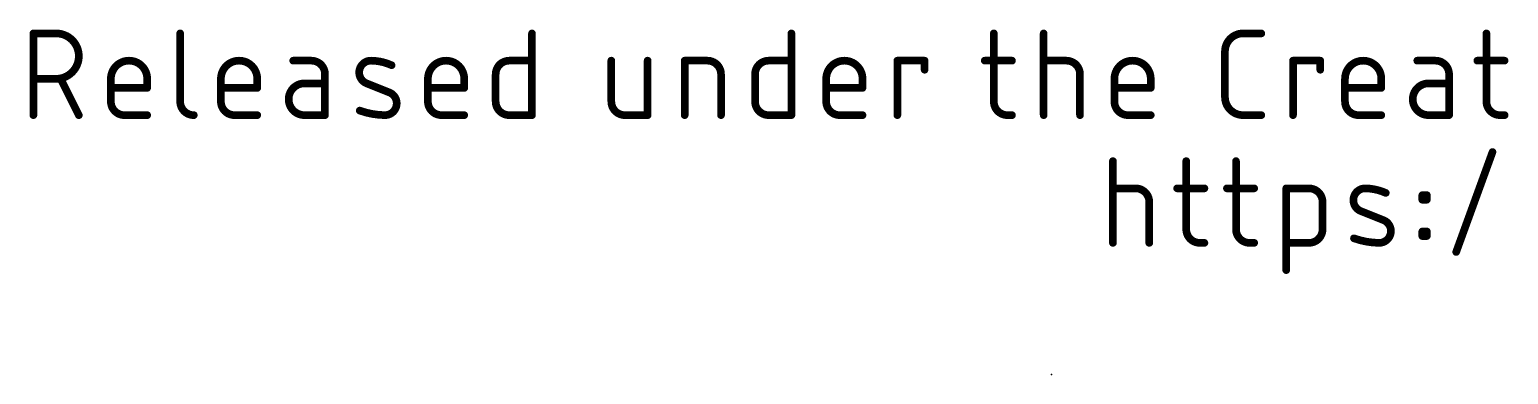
# Model space of a CAD drawing. Extents: x -33 to 53.6, y -18.3 to 32.5.
# Drawn here: x -33.02 to -3.61, y -17.78 to -10.92 of the extents above; entities that cross this region are included whole.
import ezdxf

# ---------------------------------------------------------------- set-up
doc = ezdxf.new("R2010")
doc.units = 0
doc.layers.add('23', color=53, linetype='CONTINUOUS')
doc.layers.add('51', color=53, linetype='CONTINUOUS')

msp = doc.modelspace()

# ---------------------------------------------------------------- linework, layer by layer
at = {"layer": '23'}
msp.add_point((-12.7, -17.78), dxfattribs=at)
at = {"layer": '51', "const_width": 0.1524}
for points in [[(-32.9438, -12.6238), (-32.9438, -10.9982)], [(-32.9438, -10.9982), (-32.4922, -10.9982)], [(-30.0253, -10.9982), (-30.0253, -12.3529)], [(-23.0293, -10.9982), (-23.0293, -12.6238)], [(-17.871, -10.9982), (-17.871, -12.6238)], [(-13.8459, -10.9982), (-13.8459, -12.3529)], [(-12.8547, -12.6238), (-12.8547, -10.9982)], [(-8.8883, -10.9982), (-8.5271, -10.9982)], [(-4.0503, -10.9982), (-4.0503, -12.3529)], [(-27.4164, -11.5401), (-27.7777, -11.5401)], [(-23.4808, -11.5401), (-23.0293, -11.5401)], [(-21.4519, -11.5401), (-21.4519, -12.3529)], [(-20.7294, -12.6238), (-20.7294, -11.5401)], [(-19.9929, -12.6238), (-19.9929, -11.5401)], [(-19.9929, -11.5401), (-19.5414, -11.5401)], [(-18.3225, -11.5401), (-17.871, -11.5401)], [(-15.764, -12.6238), (-15.764, -11.5401)], [(-15.764, -11.5401), (-15.2222, -11.5401)], [(-15.2222, -11.5401), (-15.2222, -11.7207)], [(-14.0265, -11.5401), (-13.4846, -11.5401)], [(-12.8547, -11.5401), (-12.4031, -11.5401)], [(-9.2496, -12.2626), (-9.2496, -11.3594)], [(-7.8963, -12.6238), (-7.8963, -11.5401)], [(-7.8963, -11.5401), (-7.3545, -11.5401)], [(-7.3545, -11.5401), (-7.3545, -11.7207)], [(-5.0638, -11.5401), (-5.425, -11.5401)], [(-4.2309, -11.5401), (-3.6891, -11.5401)], [(-27.1455, -12.6238), (-27.1455, -11.811)], [(-23.7518, -12.3529), (-23.7518, -11.811)], [(-19.2705, -11.811), (-19.2705, -12.6238)], [(-18.5935, -12.3529), (-18.5935, -11.811)], [(-12.1322, -11.811), (-12.1322, -12.6238)], [(-4.7929, -12.6238), (-4.7929, -11.811)], [(-32.4922, -11.9013), (-32.9438, -11.9013)], [(-32.0407, -12.6238), (-32.4019, -11.9013)], [(-31.4037, -12.3529), (-31.4037, -11.9013)], [(-30.6812, -12.0819), (-31.4037, -12.0819)], [(-30.6812, -11.9013), (-30.6812, -12.0819)], [(-29.2154, -12.3529), (-29.2154, -11.9013)], [(-28.4929, -12.0819), (-29.2154, -12.0819)], [(-28.4929, -11.9013), (-28.4929, -12.0819)], [(-27.1455, -11.9916), (-27.5519, -11.9916)], [(-25.8668, -12.1722), (-26.3184, -11.9916)], [(-25.0991, -12.3529), (-25.0991, -11.9013)], [(-24.3767, -12.0819), (-25.0991, -12.0819)], [(-24.3767, -11.9013), (-24.3767, -12.0819)], [(-17.1793, -12.3529), (-17.1793, -11.9013)], [(-16.4568, -12.0819), (-17.1793, -12.0819)], [(-16.4568, -11.9013), (-16.4568, -12.0819)], [(-11.4479, -12.3529), (-11.4479, -11.9013)], [(-10.7254, -12.0819), (-11.4479, -12.0819)], [(-10.7254, -11.9013), (-10.7254, -12.0819)], [(-6.8627, -12.3529), (-6.8627, -11.9013)], [(-6.1402, -12.0819), (-6.8627, -12.0819)], [(-6.1402, -11.9013), (-6.1402, -12.0819)], [(-4.7929, -11.9916), (-5.1993, -11.9916)], [(-30.6812, -12.6238), (-31.1328, -12.6238)], [(-28.4929, -12.6238), (-28.9444, -12.6238)], [(-27.5519, -12.6238), (-27.1455, -12.6238)], [(-24.3767, -12.6238), (-24.8282, -12.6238)], [(-23.0293, -12.6238), (-23.4808, -12.6238)], [(-21.1809, -12.6238), (-20.7294, -12.6238)], [(-17.871, -12.6238), (-18.3225, -12.6238)], [(-16.4568, -12.6238), (-16.9084, -12.6238)], [(-13.5749, -12.6238), (-13.4846, -12.6238)], [(-10.7254, -12.6238), (-11.177, -12.6238)], [(-8.5271, -12.6238), (-8.8883, -12.6238)], [(-6.1402, -12.6238), (-6.5918, -12.6238)], [(-5.1993, -12.6238), (-4.7929, -12.6238)], [(-3.7794, -12.6238), (-3.6891, -12.6238)], [(-11.4775, -15.1638), (-11.4775, -13.5382)], [(-10.0198, -13.5382), (-10.0198, -14.8929)], [(-9.0298, -13.5382), (-9.0298, -14.8929)], [(-4.6519, -15.3444), (-3.9294, -13.3576)], [(-11.4775, -14.0801), (-11.026, -14.0801)], [(-10.2004, -14.0801), (-9.6586, -14.0801)], [(-9.2105, -14.0801), (-8.6686, -14.0801)], [(-8.0313, -15.7057), (-8.0313, -14.0801)], [(-8.0313, -14.0801), (-7.5798, -14.0801)], [(-10.755, -14.351), (-10.755, -15.1638)], [(-7.3088, -14.351), (-7.3088, -14.8929)], [(-5.3258, -14.3058), (-5.3258, -14.2155)], [(-5.3258, -14.2155), (-5.2355, -14.2155)], [(-5.2355, -14.3058), (-5.3258, -14.3058)], [(-5.2355, -14.2155), (-5.2355, -14.3058)], [(-6.0969, -14.7122), (-6.5485, -14.5316)], [(-5.3258, -15.0283), (-5.3258, -14.938)], [(-5.3258, -14.938), (-5.2355, -14.938)], [(-5.2355, -15.0283), (-5.3258, -15.0283)], [(-5.2355, -14.938), (-5.2355, -15.0283)], [(-9.7489, -15.1638), (-9.6586, -15.1638)], [(-8.7589, -15.1638), (-8.6686, -15.1638)], [(-7.5798, -15.1638), (-8.0313, -15.1638)]]:
    msp.add_lwpolyline(points, dxfattribs=at)
at = {"layer": '51'}
for points, const_width in [([(-32.9057, -10.9982, 1), (-32.9819, -10.9982)], 0.0762), ([(-32.9438, -10.9601, 1), (-32.9438, -11.0363)], 0.0762), ([(-32.4922, -11.9013, 1), (-32.4922, -10.9982)], 0.1524), ([(-32.4922, -10.9601, 1), (-32.4922, -11.0363)], 0.0762), ([(-32.4922, -11.0363, 1), (-32.4922, -10.9601)], 0.0762), ([(-29.9872, -10.9982, 1), (-30.0634, -10.9982)], 0.0762), ([(-22.9912, -10.9982, 1), (-23.0674, -10.9982)], 0.0762), ([(-17.8329, -10.9982, 1), (-17.9091, -10.9982)], 0.0762), ([(-13.8078, -10.9982, 1), (-13.884, -10.9982)], 0.0762), ([(-12.8166, -10.9982, 1), (-12.8928, -10.9982)], 0.0762), ([(-8.8883, -10.9982, 0.4142), (-9.2496, -11.3594)], 0.1524), ([(-8.8883, -10.9601, 1), (-8.8883, -11.0363)], 0.0762), ([(-8.8883, -11.0363, 1), (-8.8883, -10.9601)], 0.0762), ([(-8.5271, -11.0363, 1), (-8.5271, -10.9601)], 0.0762), ([(-4.0122, -10.9982, 1), (-4.0884, -10.9982)], 0.0762), ([(-30.6812, -11.9013, 1), (-31.4037, -11.9013)], 0.1524), ([(-28.4929, -11.9013, 1), (-29.2154, -11.9013)], 0.1524), ([(-27.7777, -11.502, 1), (-27.7777, -11.5782)], 0.0762), ([(-27.1455, -11.811, 0.4142), (-27.4164, -11.5401)], 0.1524), ([(-27.4164, -11.502, 1), (-27.4164, -11.5782)], 0.0762), ([(-27.4164, -11.5782, 1), (-27.4164, -11.502)], 0.0762), ([(-26.2281, -11.5401, 0.8318), (-26.3184, -11.9916)], 0.1524), ([(-25.8217, -11.6304, 0.1026), (-26.2281, -11.5401)], 0.1524), ([(-26.2275, -11.502, 1), (-26.2286, -11.5782)], 0.0762), ([(-26.2286, -11.5782, 1), (-26.2275, -11.502)], 0.0762), ([(-24.3767, -11.9013, 1), (-25.0991, -11.9013)], 0.1524), ([(-23.4808, -11.5401, 0.4142), (-23.7518, -11.811)], 0.1524), ([(-23.4808, -11.502, 1), (-23.4808, -11.5782)], 0.0762), ([(-23.4808, -11.5782, 1), (-23.4808, -11.502)], 0.0762), ([(-23.0293, -11.5782, 1), (-23.0293, -11.502)], 0.0762), ([(-21.4138, -11.5401, 1), (-21.49, -11.5401)], 0.0762), ([(-20.6913, -11.5401, 1), (-20.7675, -11.5401)], 0.0762), ([(-19.9548, -11.5401, 1), (-20.031, -11.5401)], 0.0762), ([(-19.9929, -11.502, 1), (-19.9929, -11.5782)], 0.0762), ([(-19.2705, -11.811, 0.4142), (-19.5414, -11.5401)], 0.1524), ([(-19.5414, -11.502, 1), (-19.5414, -11.5782)], 0.0762), ([(-19.5414, -11.5782, 1), (-19.5414, -11.502)], 0.0762), ([(-18.3225, -11.5401, 0.4142), (-18.5935, -11.811)], 0.1524), ([(-18.3225, -11.502, 1), (-18.3225, -11.5782)], 0.0762), ([(-18.3225, -11.5782, 1), (-18.3225, -11.502)], 0.0762), ([(-17.871, -11.5782, 1), (-17.871, -11.502)], 0.0762), ([(-16.4568, -11.9013, 1), (-17.1793, -11.9013)], 0.1524), ([(-15.7259, -11.5401, 1), (-15.8021, -11.5401)], 0.0762), ([(-15.764, -11.502, 1), (-15.764, -11.5782)], 0.0762), ([(-15.1841, -11.5401, 1), (-15.2603, -11.5401)], 0.0762), ([(-15.2222, -11.5782, 1), (-15.2222, -11.502)], 0.0762), ([(-14.0265, -11.502, 1), (-14.0265, -11.5782)], 0.0762), ([(-13.4846, -11.5782, 1), (-13.4846, -11.502)], 0.0762), ([(-12.8547, -11.502, 1), (-12.8547, -11.5782)], 0.0762), ([(-12.1322, -11.811, 0.4142), (-12.4031, -11.5401)], 0.1524), ([(-12.4031, -11.502, 1), (-12.4031, -11.5782)], 0.0762), ([(-12.4031, -11.5782, 1), (-12.4031, -11.502)], 0.0762), ([(-10.7254, -11.9013, 1), (-11.4479, -11.9013)], 0.1524), ([(-9.2115, -11.3594, 1), (-9.2877, -11.3594)], 0.0762), ([(-9.2877, -11.3594, 1), (-9.2115, -11.3594)], 0.0762), ([(-7.8582, -11.5401, 1), (-7.9344, -11.5401)], 0.0762), ([(-7.8963, -11.502, 1), (-7.8963, -11.5782)], 0.0762), ([(-7.3164, -11.5401, 1), (-7.3926, -11.5401)], 0.0762), ([(-7.3545, -11.5782, 1), (-7.3545, -11.502)], 0.0762), ([(-6.1402, -11.9013, 1), (-6.8627, -11.9013)], 0.1524), ([(-5.425, -11.502, 1), (-5.425, -11.5782)], 0.0762), ([(-4.7929, -11.811, 0.4142), (-5.0638, -11.5401)], 0.1524), ([(-5.0638, -11.502, 1), (-5.0638, -11.5782)], 0.0762), ([(-5.0638, -11.5782, 1), (-5.0638, -11.502)], 0.0762), ([(-4.2309, -11.502, 1), (-4.2309, -11.5782)], 0.0762), ([(-3.6891, -11.5782, 1), (-3.6891, -11.502)], 0.0762), ([(-27.1074, -11.811, 1), (-27.1836, -11.811)], 0.0762), ([(-25.8373, -11.6651, 1), (-25.806, -11.5956)], 0.0762), ([(-23.7137, -11.811, 1), (-23.7899, -11.811)], 0.0762), ([(-19.2324, -11.811, 1), (-19.3086, -11.811)], 0.0762), ([(-18.5554, -11.811, 1), (-18.6316, -11.811)], 0.0762), ([(-15.2603, -11.7207, 1), (-15.1841, -11.7207)], 0.0762), ([(-12.0941, -11.811, 1), (-12.1703, -11.811)], 0.0762), ([(-7.3926, -11.7207, 1), (-7.3164, -11.7207)], 0.0762), ([(-4.7548, -11.811, 1), (-4.831, -11.811)], 0.0762), ([(-32.9438, -11.8632, 1), (-32.9438, -11.9394)], 0.0762), ([(-32.4922, -11.8632, 1), (-32.4922, -11.9394)], 0.0762), ([(-32.4922, -11.9394, 1), (-32.4922, -11.8632)], 0.0762), ([(-32.3679, -11.8843, 1), (-32.436, -11.9184)], 0.0762), ([(-31.3656, -11.9013, 1), (-31.4418, -11.9013)], 0.0762), ([(-31.4418, -11.9013, 1), (-31.3656, -11.9013)], 0.0762), ([(-31.4037, -12.0438, 1), (-31.4037, -12.12)], 0.0762), ([(-30.6431, -11.9013, 1), (-30.7193, -11.9013)], 0.0762), ([(-30.7193, -11.9013, 1), (-30.6431, -11.9013)], 0.0762), ([(-30.7193, -12.0819, 1), (-30.6431, -12.0819)], 0.0762), ([(-30.6812, -12.12, 1), (-30.6812, -12.0438)], 0.0762), ([(-29.1773, -11.9013, 1), (-29.2535, -11.9013)], 0.0762), ([(-29.2535, -11.9013, 1), (-29.1773, -11.9013)], 0.0762), ([(-29.2154, -12.0438, 1), (-29.2154, -12.12)], 0.0762), ([(-28.4548, -11.9013, 1), (-28.531, -11.9013)], 0.0762), ([(-28.531, -11.9013, 1), (-28.4548, -11.9013)], 0.0762), ([(-28.531, -12.0819, 1), (-28.4548, -12.0819)], 0.0762), ([(-28.4929, -12.12, 1), (-28.4929, -12.0438)], 0.0762), ([(-27.5519, -11.9916, 1), (-27.5519, -12.6238)], 0.1524), ([(-27.5519, -11.9535, 1), (-27.5519, -12.0297)], 0.0762), ([(-27.5519, -12.0297, 1), (-27.5519, -11.9535)], 0.0762), ([(-27.1836, -11.811, 1), (-27.1074, -11.811)], 0.0762), ([(-27.1455, -12.0297, 1), (-27.1455, -11.9535)], 0.0762), ([(-26.3042, -11.9563, 1), (-26.3325, -12.027)], 0.0762), ([(-26.3325, -12.027, 1), (-26.3042, -11.9562)], 0.0762), ([(-25.061, -11.9013, 1), (-25.1372, -11.9013)], 0.0762), ([(-25.1372, -11.9013, 1), (-25.061, -11.9013)], 0.0762), ([(-25.0991, -12.0438, 1), (-25.0991, -12.12)], 0.0762), ([(-24.3386, -11.9013, 1), (-24.4148, -11.9013)], 0.0762), ([(-24.4148, -11.9013, 1), (-24.3386, -11.9013)], 0.0762), ([(-24.4148, -12.0819, 1), (-24.3386, -12.0819)], 0.0762), ([(-24.3767, -12.12, 1), (-24.3767, -12.0438)], 0.0762), ([(-23.7899, -11.811, 1), (-23.7137, -11.811)], 0.0762), ([(-19.3086, -11.811, 1), (-19.2324, -11.811)], 0.0762), ([(-18.6316, -11.811, 1), (-18.5554, -11.811)], 0.0762), ([(-17.1412, -11.9013, 1), (-17.2174, -11.9013)], 0.0762), ([(-17.2174, -11.9013, 1), (-17.1412, -11.9013)], 0.0762), ([(-17.1793, -12.0438, 1), (-17.1793, -12.12)], 0.0762), ([(-16.4187, -11.9013, 1), (-16.4949, -11.9013)], 0.0762), ([(-16.4949, -11.9013, 1), (-16.4187, -11.9013)], 0.0762), ([(-16.4949, -12.0819, 1), (-16.4187, -12.0819)], 0.0762), ([(-16.4568, -12.12, 1), (-16.4568, -12.0438)], 0.0762), ([(-12.1703, -11.811, 1), (-12.0941, -11.811)], 0.0762), ([(-11.4098, -11.9013, 1), (-11.486, -11.9013)], 0.0762), ([(-11.486, -11.9013, 1), (-11.4098, -11.9013)], 0.0762), ([(-11.4479, -12.0438, 1), (-11.4479, -12.12)], 0.0762), ([(-10.6873, -11.9013, 1), (-10.7635, -11.9013)], 0.0762), ([(-10.7635, -11.9013, 1), (-10.6873, -11.9013)], 0.0762), ([(-10.7635, -12.0819, 1), (-10.6873, -12.0819)], 0.0762), ([(-10.7254, -12.12, 1), (-10.7254, -12.0438)], 0.0762), ([(-6.8246, -11.9013, 1), (-6.9008, -11.9013)], 0.0762), ([(-6.9008, -11.9013, 1), (-6.8246, -11.9013)], 0.0762), ([(-6.8627, -12.0438, 1), (-6.8627, -12.12)], 0.0762), ([(-6.1021, -11.9013, 1), (-6.1783, -11.9013)], 0.0762), ([(-6.1783, -11.9013, 1), (-6.1021, -11.9013)], 0.0762), ([(-6.1783, -12.0819, 1), (-6.1021, -12.0819)], 0.0762), ([(-6.1402, -12.12, 1), (-6.1402, -12.0438)], 0.0762), ([(-5.1993, -11.9916, 1), (-5.1993, -12.6238)], 0.1524), ([(-5.1993, -11.9535, 1), (-5.1993, -12.0297)], 0.0762), ([(-5.1993, -12.0297, 1), (-5.1993, -11.9535)], 0.0762), ([(-4.831, -11.811, 1), (-4.7548, -11.811)], 0.0762), ([(-4.7929, -12.0297, 1), (-4.7929, -11.9535)], 0.0762), ([(-31.4037, -12.3529, 0.4142), (-31.1328, -12.6238)], 0.1524), ([(-31.3656, -12.3529, 1), (-31.4418, -12.3529)], 0.0762), ([(-31.4418, -12.3529, 1), (-31.3656, -12.3529)], 0.0762), ([(-30.0253, -12.3529, 0.4142), (-29.7544, -12.6238)], 0.1524), ([(-29.9872, -12.3529, 1), (-30.0634, -12.3529)], 0.0762), ([(-30.0634, -12.3529, 1), (-29.9872, -12.3529)], 0.0762), ([(-29.2154, -12.3529, 0.4142), (-28.9444, -12.6238)], 0.1524), ([(-29.1773, -12.3529, 1), (-29.2535, -12.3529)], 0.0762), ([(-29.2535, -12.3529, 1), (-29.1773, -12.3529)], 0.0762), ([(-25.9571, -12.6238, 0.8318), (-25.8668, -12.1722)], 0.1524), ([(-25.8527, -12.1369, 1), (-25.881, -12.2076)], 0.0762), ([(-25.881, -12.2076, 1), (-25.8527, -12.1369)], 0.0762), ([(-25.0991, -12.3529, 0.4142), (-24.8282, -12.6238)], 0.1524), ([(-25.061, -12.3529, 1), (-25.1372, -12.3529)], 0.0762), ([(-25.1372, -12.3529, 1), (-25.061, -12.3529)], 0.0762), ([(-23.7518, -12.3529, 0.4142), (-23.4808, -12.6238)], 0.1524), ([(-23.7137, -12.3529, 1), (-23.7899, -12.3529)], 0.0762), ([(-23.7899, -12.3529, 1), (-23.7137, -12.3529)], 0.0762), ([(-21.4519, -12.3529, 0.4142), (-21.1809, -12.6238)], 0.1524), ([(-21.4138, -12.3529, 1), (-21.49, -12.3529)], 0.0762), ([(-21.49, -12.3529, 1), (-21.4138, -12.3529)], 0.0762), ([(-18.5935, -12.3529, 0.4142), (-18.3225, -12.6238)], 0.1524), ([(-18.5554, -12.3529, 1), (-18.6316, -12.3529)], 0.0762), ([(-18.6316, -12.3529, 1), (-18.5554, -12.3529)], 0.0762), ([(-17.1793, -12.3529, 0.4142), (-16.9084, -12.6238)], 0.1524), ([(-17.1412, -12.3529, 1), (-17.2174, -12.3529)], 0.0762), ([(-17.2174, -12.3529, 1), (-17.1412, -12.3529)], 0.0762), ([(-13.8459, -12.3529, 0.4142), (-13.5749, -12.6238)], 0.1524), ([(-13.8078, -12.3529, 1), (-13.884, -12.3529)], 0.0762), ([(-13.884, -12.3529, 1), (-13.8078, -12.3529)], 0.0762), ([(-11.4479, -12.3529, 0.4142), (-11.177, -12.6238)], 0.1524), ([(-11.4098, -12.3529, 1), (-11.486, -12.3529)], 0.0762), ([(-11.486, -12.3529, 1), (-11.4098, -12.3529)], 0.0762), ([(-9.2496, -12.2626, 0.4142), (-8.8883, -12.6238)], 0.1524), ([(-9.2115, -12.2626, 1), (-9.2877, -12.2626)], 0.0762), ([(-9.2877, -12.2626, 1), (-9.2115, -12.2626)], 0.0762), ([(-6.8627, -12.3529, 0.4142), (-6.5918, -12.6238)], 0.1524), ([(-6.8246, -12.3529, 1), (-6.9008, -12.3529)], 0.0762), ([(-6.9008, -12.3529, 1), (-6.8246, -12.3529)], 0.0762), ([(-4.0503, -12.3529, 0.4142), (-3.7794, -12.6238)], 0.1524), ([(-4.0122, -12.3529, 1), (-4.0884, -12.3529)], 0.0762), ([(-4.0884, -12.3529, 1), (-4.0122, -12.3529)], 0.0762), ([(-32.9819, -12.6238, 1), (-32.9057, -12.6238)], 0.0762), ([(-32.0748, -12.6408, 1), (-32.0066, -12.6068)], 0.0762), ([(-31.1328, -12.5857, 1), (-31.1328, -12.6619)], 0.0762), ([(-31.1328, -12.6619, 1), (-31.1328, -12.5857)], 0.0762), ([(-30.6812, -12.6619, 1), (-30.6812, -12.5857)], 0.0762), ([(-29.7544, -12.6619, 1), (-29.7544, -12.5857)], 0.0762), ([(-28.9444, -12.5857, 1), (-28.9444, -12.6619)], 0.0762), ([(-28.9444, -12.6619, 1), (-28.9444, -12.5857)], 0.0762), ([(-28.4929, -12.6619, 1), (-28.4929, -12.5857)], 0.0762), ([(-27.5519, -12.5857, 1), (-27.5519, -12.6619)], 0.0762), ([(-27.5519, -12.6619, 1), (-27.5519, -12.5857)], 0.0762), ([(-27.1836, -12.6238, 1), (-27.1074, -12.6238)], 0.0762), ([(-27.1455, -12.6619, 1), (-27.1455, -12.5857)], 0.0762), ([(-26.4409, -12.4976, 1), (-26.4667, -12.5693)], 0.0762), ([(-26.4538, -12.5335, 0.083), (-25.9571, -12.6238)], 0.1524), ([(-25.9566, -12.5857, 1), (-25.9577, -12.6619)], 0.0762), ([(-25.9577, -12.6619, 1), (-25.9566, -12.5857)], 0.0762), ([(-24.8282, -12.5857, 1), (-24.8282, -12.6619)], 0.0762), ([(-24.8282, -12.6619, 1), (-24.8282, -12.5857)], 0.0762), ([(-24.3767, -12.6619, 1), (-24.3767, -12.5857)], 0.0762), ([(-23.4808, -12.5857, 1), (-23.4808, -12.6619)], 0.0762), ([(-23.4808, -12.6619, 1), (-23.4808, -12.5857)], 0.0762), ([(-23.0674, -12.6238, 1), (-22.9912, -12.6238)], 0.0762), ([(-23.0293, -12.6619, 1), (-23.0293, -12.5857)], 0.0762), ([(-21.1809, -12.5857, 1), (-21.1809, -12.6619)], 0.0762), ([(-21.1809, -12.6619, 1), (-21.1809, -12.5857)], 0.0762), ([(-20.7675, -12.6238, 1), (-20.6913, -12.6238)], 0.0762), ([(-20.7294, -12.6619, 1), (-20.7294, -12.5857)], 0.0762), ([(-20.031, -12.6238, 1), (-19.9548, -12.6238)], 0.0762), ([(-19.3086, -12.6238, 1), (-19.2324, -12.6238)], 0.0762), ([(-18.3225, -12.5857, 1), (-18.3225, -12.6619)], 0.0762), ([(-18.3225, -12.6619, 1), (-18.3225, -12.5857)], 0.0762), ([(-17.9091, -12.6238, 1), (-17.8329, -12.6238)], 0.0762), ([(-17.871, -12.6619, 1), (-17.871, -12.5857)], 0.0762), ([(-16.9084, -12.5857, 1), (-16.9084, -12.6619)], 0.0762), ([(-16.9084, -12.6619, 1), (-16.9084, -12.5857)], 0.0762), ([(-16.4568, -12.6619, 1), (-16.4568, -12.5857)], 0.0762), ([(-15.8021, -12.6238, 1), (-15.7259, -12.6238)], 0.0762), ([(-13.5749, -12.5857, 1), (-13.5749, -12.6619)], 0.0762), ([(-13.5749, -12.6619, 1), (-13.5749, -12.5857)], 0.0762), ([(-13.4846, -12.6619, 1), (-13.4846, -12.5857)], 0.0762), ([(-12.8928, -12.6238, 1), (-12.8166, -12.6238)], 0.0762), ([(-12.1703, -12.6238, 1), (-12.0941, -12.6238)], 0.0762), ([(-11.177, -12.5857, 1), (-11.177, -12.6619)], 0.0762), ([(-11.177, -12.6619, 1), (-11.177, -12.5857)], 0.0762), ([(-10.7254, -12.6619, 1), (-10.7254, -12.5857)], 0.0762), ([(-8.8883, -12.5857, 1), (-8.8883, -12.6619)], 0.0762), ([(-8.8883, -12.6619, 1), (-8.8883, -12.5857)], 0.0762), ([(-8.5271, -12.6619, 1), (-8.5271, -12.5857)], 0.0762), ([(-7.9344, -12.6238, 1), (-7.8582, -12.6238)], 0.0762), ([(-6.5918, -12.5857, 1), (-6.5918, -12.6619)], 0.0762), ([(-6.5918, -12.6619, 1), (-6.5918, -12.5857)], 0.0762), ([(-6.1402, -12.6619, 1), (-6.1402, -12.5857)], 0.0762), ([(-5.1993, -12.5857, 1), (-5.1993, -12.6619)], 0.0762), ([(-5.1993, -12.6619, 1), (-5.1993, -12.5857)], 0.0762), ([(-4.831, -12.6238, 1), (-4.7548, -12.6238)], 0.0762), ([(-4.7929, -12.6619, 1), (-4.7929, -12.5857)], 0.0762), ([(-3.7794, -12.5857, 1), (-3.7794, -12.6619)], 0.0762), ([(-3.7794, -12.6619, 1), (-3.7794, -12.5857)], 0.0762), ([(-3.6891, -12.6619, 1), (-3.6891, -12.5857)], 0.0762), ([(-11.4394, -13.5382, 1), (-11.5156, -13.5382)], 0.0762), ([(-9.9817, -13.5382, 1), (-10.0579, -13.5382)], 0.0762), ([(-8.9917, -13.5382, 1), (-9.0679, -13.5382)], 0.0762), ([(-3.8936, -13.3706, 1), (-3.9652, -13.3446)], 0.0762), ([(-11.4775, -14.042, 1), (-11.4775, -14.1182)], 0.0762), ([(-10.755, -14.351, 0.4142), (-11.026, -14.0801)], 0.1524), ([(-11.026, -14.042, 1), (-11.026, -14.1182)], 0.0762), ([(-11.026, -14.1182, 1), (-11.026, -14.042)], 0.0762), ([(-10.2004, -14.042, 1), (-10.2004, -14.1182)], 0.0762), ([(-9.6586, -14.1182, 1), (-9.6586, -14.042)], 0.0762), ([(-9.2105, -14.042, 1), (-9.2105, -14.1182)], 0.0762), ([(-8.6686, -14.1182, 1), (-8.6686, -14.042)], 0.0762), ([(-7.9932, -14.0801, 1), (-8.0694, -14.0801)], 0.0762), ([(-8.0313, -14.042, 1), (-8.0313, -14.1182)], 0.0762), ([(-7.3088, -14.351, 0.4142), (-7.5798, -14.0801)], 0.1524), ([(-7.5798, -14.042, 1), (-7.5798, -14.1182)], 0.0762), ([(-7.5798, -14.1182, 1), (-7.5798, -14.042)], 0.0762), ([(-6.4582, -14.0801, 0.8318), (-6.5485, -14.5316)], 0.1524), ([(-6.0518, -14.1704, 0.1026), (-6.4582, -14.0801)], 0.1524), ([(-6.4576, -14.042, 1), (-6.4587, -14.1182)], 0.0762), ([(-6.4587, -14.1182, 1), (-6.4576, -14.042)], 0.0762), ([(-6.0674, -14.2051, 1), (-6.0361, -14.1356)], 0.0762), ([(-10.7169, -14.351, 1), (-10.7931, -14.351)], 0.0762), ([(-10.7931, -14.351, 1), (-10.7169, -14.351)], 0.0762), ([(-7.2707, -14.351, 1), (-7.3469, -14.351)], 0.0762), ([(-7.3469, -14.351, 1), (-7.2707, -14.351)], 0.0762), ([(-5.2877, -14.2155, 1), (-5.3639, -14.2155)], 0.0762), ([(-5.3258, -14.1774, 1), (-5.3258, -14.2536)], 0.0762), ([(-5.3258, -14.2677, 1), (-5.3258, -14.3439)], 0.0762), ([(-5.3639, -14.3058, 1), (-5.2877, -14.3058)], 0.0762), ([(-5.1974, -14.2155, 1), (-5.2736, -14.2155)], 0.0762), ([(-5.2736, -14.3058, 1), (-5.1974, -14.3058)], 0.0762), ([(-5.2355, -14.2536, 1), (-5.2355, -14.1774)], 0.0762), ([(-5.2355, -14.3439, 1), (-5.2355, -14.2677)], 0.0762), ([(-6.5343, -14.4963, 1), (-6.5626, -14.567)], 0.0762), ([(-6.5626, -14.567, 1), (-6.5343, -14.4962)], 0.0762), ([(-6.1872, -15.1638, 0.8318), (-6.0969, -14.7122)], 0.1524), ([(-6.0828, -14.6769, 1), (-6.1111, -14.7476)], 0.0762), ([(-6.1111, -14.7476, 1), (-6.0828, -14.6769)], 0.0762), ([(-10.0198, -14.8929, 0.4142), (-9.7489, -15.1638)], 0.1524), ([(-9.9817, -14.8929, 1), (-10.0579, -14.8929)], 0.0762), ([(-10.0579, -14.8929, 1), (-9.9817, -14.8929)], 0.0762), ([(-9.0298, -14.8929, 0.4142), (-8.7589, -15.1638)], 0.1524), ([(-8.9917, -14.8929, 1), (-9.0679, -14.8929)], 0.0762), ([(-9.0679, -14.8929, 1), (-8.9917, -14.8929)], 0.0762), ([(-7.5798, -15.1638, 0.4142), (-7.3088, -14.8929)], 0.1524), ([(-7.2707, -14.8929, 1), (-7.3469, -14.8929)], 0.0762), ([(-7.3469, -14.8929, 1), (-7.2707, -14.8929)], 0.0762), ([(-6.671, -15.0376, 1), (-6.6968, -15.1093)], 0.0762), ([(-6.6839, -15.0735, 0.083), (-6.1872, -15.1638)], 0.1524), ([(-5.2877, -14.938, 1), (-5.3639, -14.938)], 0.0762), ([(-5.3258, -14.8999, 1), (-5.3258, -14.9761)], 0.0762), ([(-5.3258, -14.9902, 1), (-5.3258, -15.0664)], 0.0762), ([(-5.3639, -15.0283, 1), (-5.2877, -15.0283)], 0.0762), ([(-5.1974, -14.938, 1), (-5.2736, -14.938)], 0.0762), ([(-5.2736, -15.0283, 1), (-5.1974, -15.0283)], 0.0762), ([(-5.2355, -14.9761, 1), (-5.2355, -14.8999)], 0.0762), ([(-5.2355, -15.0664, 1), (-5.2355, -14.9902)], 0.0762), ([(-11.5156, -15.1638, 1), (-11.4394, -15.1638)], 0.0762), ([(-10.7931, -15.1638, 1), (-10.7169, -15.1638)], 0.0762), ([(-9.7489, -15.1257, 1), (-9.7489, -15.2019)], 0.0762), ([(-9.7489, -15.2019, 1), (-9.7489, -15.1257)], 0.0762), ([(-9.6586, -15.2019, 1), (-9.6586, -15.1257)], 0.0762), ([(-8.7589, -15.1257, 1), (-8.7589, -15.2019)], 0.0762), ([(-8.7589, -15.2019, 1), (-8.7589, -15.1257)], 0.0762), ([(-8.6686, -15.2019, 1), (-8.6686, -15.1257)], 0.0762), ([(-8.0313, -15.1257, 1), (-8.0313, -15.2019)], 0.0762), ([(-7.5798, -15.1257, 1), (-7.5798, -15.2019)], 0.0762), ([(-7.5798, -15.2019, 1), (-7.5798, -15.1257)], 0.0762), ([(-6.1867, -15.1257, 1), (-6.1878, -15.2019)], 0.0762), ([(-6.1878, -15.2019, 1), (-6.1867, -15.1257)], 0.0762), ([(-4.6877, -15.3314, 1), (-4.6161, -15.3574)], 0.0762), ([(-8.0694, -15.7057, 1), (-7.9932, -15.7057)], 0.0762)]:
    msp.add_lwpolyline(points, format="xyb", dxfattribs=dict(at, const_width=const_width))

doc.saveas('drawing.dxf')
